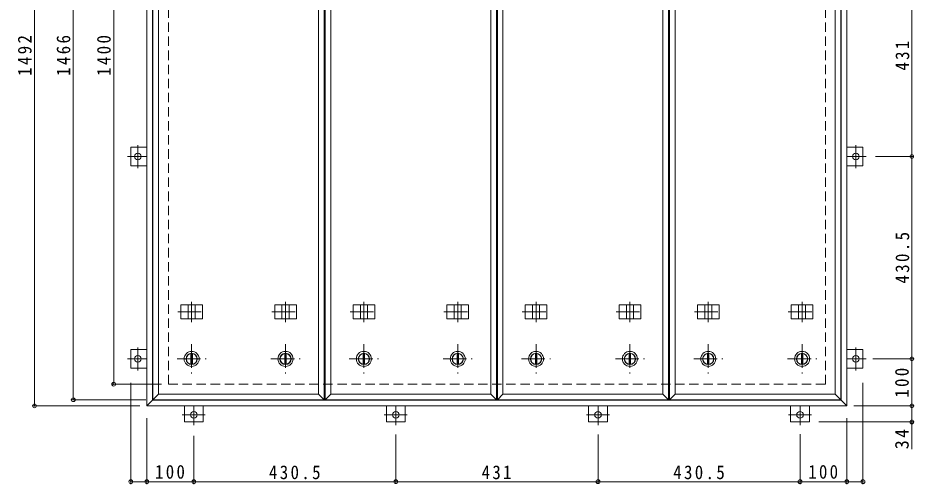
# Model space of a CAD drawing. Units: millimetres at full size, sheet at 1:10. Extents: x -2570 to 2371, y -1962 to 1608.
# Drawn here: x -1998 to -88, y -376 to 616 of the extents above; entities that cross this region are included whole.
import ezdxf

# ---------------------------------------------------------------- set-up
doc = ezdxf.new("R2010")
doc.units = ezdxf.units.MM
doc.header["$LTSCALE"] = 10
doc.header["$PDMODE"] = 32
doc.header["$PDSIZE"] = 8
doc.linetypes.add('CHAIN1', pattern=[8, 5, -1, 1, -1])
doc.linetypes.add('DASHED2', pattern=[3, 2, -1])
for name, color, linetype, lineweight in [('0-1_躯体', 2, 'DASHED2', 9), ('0-2_仕上', 4, 'Continuous', 9), ('0-3_建具', 4, 'Continuous', 9), ('0-C', 2, 'Continuous', 9), ('0-E', 3, 'Continuous', 9), ('0-F', 7, 'Continuous', 9)]:
    doc.layers.add(name, color=color, linetype=linetype, lineweight=lineweight)
doc.styles.add('ＭＳ ゴシック', font='')
doc.styles.get('ＭＳ ゴシック').set_extended_font_data('MS Gothic')

msp = doc.modelspace()

# ---------------------------------------------------------------- linework, layer by layer
at = {"layer": '0-1_躯体'}
for p, q in [((-1676.82, -163.44), (-1676.82, 1236.56)), ((-276.82, 1236.56), (-276.82, -163.44)), ((-276.82, -163.44), (-1676.82, -163.44))]:
    msp.add_line(p, q, dxfattribs=at)
at = {"layer": '0-2_仕上'}
for p, q in [((-1709.82, -196.44), (-1709.82, 1269.56)), ((-1344.82, -196.44), (-1344.82, 1269.56)), ((-1342.82, -196.44), (-1342.82, 1269.56)), ((-977.82, -196.44), (-977.82, 1269.56)), ((-975.82, -196.44), (-975.82, 1269.56)), ((-610.82, -196.44), (-610.82, 1269.56)), ((-608.82, -196.44), (-608.82, 1269.56)), ((-243.82, -196.44), (-243.82, 1269.56)), ((-1697.82, -184.44), (-1697.82, 1257.56)), ((-1356.82, -184.44), (-1356.82, 1257.56)), ((-1330.82, -184.44), (-1330.82, 1257.56)), ((-989.82, -184.44), (-989.82, 1257.56)), ((-963.82, -184.44), (-963.82, 1257.56)), ((-622.82, -184.44), (-622.82, 1257.56)), ((-596.82, -184.44), (-596.82, 1257.56)), ((-255.82, -184.44), (-255.82, 1257.56))]:
    msp.add_line(p, q, dxfattribs=at)
for points in [[(-1697.82, -184.44), (-1709.82, -196.44), (-1344.82, -196.44)], [(-1697.82, -184.44), (-1356.82, -184.44), (-1344.82, -196.44)], [(-1330.82, -184.44), (-1342.82, -196.44), (-977.82, -196.44)], [(-1330.82, -184.44), (-989.82, -184.44), (-977.82, -196.44)], [(-963.82, -184.44), (-975.82, -196.44), (-610.82, -196.44)], [(-963.82, -184.44), (-622.82, -184.44), (-610.82, -196.44)], [(-596.82, -184.44), (-608.82, -196.44), (-243.82, -196.44)], [(-596.82, -184.44), (-255.82, -184.44), (-243.82, -196.44)]]:
    msp.add_lwpolyline(points, dxfattribs=at)
at = {"layer": '0-3_建具', "color": 2}
for p, q in [((-1722.82, -209.44), (-1722.82, 1282.56)), ((-230.82, 1282.56), (-230.82, -209.44)), ((-1710.82, -197.44), (-1710.82, 1270.56)), ((-242.82, -197.44), (-242.82, 1270.56)), ((-1710.82, -197.44), (-1722.82, -209.44)), ((-230.82, -209.44), (-1722.82, -209.44)), ((-242.82, -197.44), (-1710.82, -197.44)), ((-242.82, -197.44), (-230.82, -209.44))]:
    msp.add_line(p, q, dxfattribs=at)
at = {"layer": '0-3_建具'}
for p, q in [((-1650.41, -24.44), (-1650.41, 5.56)), ((-1650.41, 5.56), (-1604.23, 5.56)), ((-1634.82, -24.44), (-1634.82, 5.56)), ((-1619.82, -24.44), (-1619.82, 5.56)), ((-1604.23, -24.44), (-1604.23, 5.56)), ((-1450.41, -24.44), (-1450.41, 5.56)), ((-1450.41, 5.56), (-1404.23, 5.56)), ((-1434.82, -24.44), (-1434.82, 5.56)), ((-1419.82, -24.44), (-1419.82, 5.56)), ((-1404.23, -24.44), (-1404.23, 5.56)), ((-1283.41, -24.44), (-1283.41, 5.56)), ((-1283.41, 5.56), (-1237.23, 5.56)), ((-1267.82, -24.44), (-1267.82, 5.56)), ((-1252.82, -24.44), (-1252.82, 5.56)), ((-1237.23, -24.44), (-1237.23, 5.56)), ((-1083.41, -24.44), (-1083.41, 5.56)), ((-1083.41, 5.56), (-1037.23, 5.56)), ((-1067.82, -24.44), (-1067.82, 5.56)), ((-1052.82, -24.44), (-1052.82, 5.56)), ((-1037.23, -24.44), (-1037.23, 5.56)), ((-916.41, -24.44), (-916.41, 5.56)), ((-916.41, 5.56), (-870.23, 5.56)), ((-900.82, -24.44), (-900.82, 5.56)), ((-885.82, -24.44), (-885.82, 5.56)), ((-870.23, -24.44), (-870.23, 5.56)), ((-716.41, -24.44), (-716.41, 5.56)), ((-716.41, 5.56), (-670.23, 5.56)), ((-700.82, -24.44), (-700.82, 5.56)), ((-685.82, -24.44), (-685.82, 5.56)), ((-670.23, -24.44), (-670.23, 5.56)), ((-549.41, -24.44), (-549.41, 5.56)), ((-549.41, 5.56), (-503.23, 5.56)), ((-533.82, -24.44), (-533.82, 5.56)), ((-518.82, -24.44), (-518.82, 5.56)), ((-503.23, -24.44), (-503.23, 5.56)), ((-349.41, -24.44), (-349.41, 5.56)), ((-349.41, 5.56), (-303.23, 5.56)), ((-333.82, -24.44), (-333.82, 5.56)), ((-318.82, -24.44), (-318.82, 5.56)), ((-303.23, -24.44), (-303.23, 5.56)), ((-1650.41, -24.44), (-1604.23, -24.44)), ((-1450.41, -24.44), (-1404.23, -24.44)), ((-1283.41, -24.44), (-1237.23, -24.44)), ((-1083.41, -24.44), (-1037.23, -24.44)), ((-916.41, -24.44), (-870.23, -24.44)), ((-716.41, -24.44), (-670.23, -24.44)), ((-549.41, -24.44), (-503.23, -24.44)), ((-349.41, -24.44), (-303.23, -24.44))]:
    msp.add_line(p, q, dxfattribs=at)
at = {"layer": '0-3_建具', "linetype": 'CHAIN1'}
for p, q in [((-1627.32, -31.56), (-1627.32, 11.68)), ((-1427.32, -31.56), (-1427.32, 11.68)), ((-1260.32, -31.56), (-1260.32, 11.68)), ((-1060.32, -31.56), (-1060.32, 11.68)), ((-893.32, -31.56), (-893.32, 11.68)), ((-693.32, -31.56), (-693.32, 11.68)), ((-526.32, -31.56), (-526.32, 11.68)), ((-326.32, -31.56), (-326.32, 11.68)), ((-1656.73, -9.44), (-1597.91, -9.44)), ((-1456.73, -9.44), (-1397.91, -9.44)), ((-1289.73, -9.44), (-1230.91, -9.44)), ((-1089.73, -9.44), (-1030.91, -9.44)), ((-922.73, -9.44), (-863.91, -9.44)), ((-722.73, -9.44), (-663.91, -9.44)), ((-555.73, -9.44), (-496.91, -9.44)), ((-355.73, -9.44), (-296.91, -9.44))]:
    msp.add_line(p, q, dxfattribs=at)
at = {"layer": '0-C', "linetype": 'CHAIN1'}
for p, q in [((-1627.32, -78.44), (-1627.32, -140.44)), ((-1427.32, -78.44), (-1427.32, -140.44)), ((-1260.32, -78.44), (-1260.32, -140.44)), ((-1060.32, -78.44), (-1060.32, -140.44)), ((-893.32, -78.44), (-893.32, -140.44)), ((-693.32, -78.44), (-693.32, -140.44)), ((-526.32, -78.44), (-526.32, -140.44)), ((-326.32, -78.44), (-326.32, -140.44)), ((-1658.32, -109.44), (-1596.32, -109.44)), ((-1458.32, -109.44), (-1396.32, -109.44)), ((-1291.32, -109.44), (-1229.32, -109.44)), ((-1091.32, -109.44), (-1029.32, -109.44)), ((-924.32, -109.44), (-862.32, -109.44)), ((-724.32, -109.44), (-662.32, -109.44)), ((-557.32, -109.44), (-495.32, -109.44)), ((-357.32, -109.44), (-295.32, -109.44))]:
    msp.add_line(p, q, dxfattribs=at)
at = {"layer": '0-C'}
for p, q in [((-1628.82, -120.85), (-1628.82, -98.04)), ((-1625.82, -120.85), (-1625.82, -98.04)), ((-1428.82, -120.85), (-1428.82, -98.04)), ((-1425.82, -120.85), (-1425.82, -98.04)), ((-1261.82, -120.85), (-1261.82, -98.04)), ((-1258.82, -120.85), (-1258.82, -98.04)), ((-1061.82, -120.85), (-1061.82, -98.04)), ((-1058.82, -120.85), (-1058.82, -98.04)), ((-894.82, -120.85), (-894.82, -98.04)), ((-891.82, -120.85), (-891.82, -98.04)), ((-694.82, -120.85), (-694.82, -98.04)), ((-691.82, -120.85), (-691.82, -98.04)), ((-527.82, -120.85), (-527.82, -98.04)), ((-524.82, -120.85), (-524.82, -98.04)), ((-327.82, -120.85), (-327.82, -98.04)), ((-324.82, -120.85), (-324.82, -98.04))]:
    msp.add_line(p, q, dxfattribs=at)
for centre, radius in [((-1627.32, -109.44), 16), ((-1427.32, -109.44), 16), ((-1260.32, -109.44), 16), ((-1060.32, -109.44), 16), ((-893.32, -109.44), 16), ((-693.32, -109.44), 16), ((-526.32, -109.44), 16), ((-326.32, -109.44), 16), ((-1627.32, -109.44), 12), ((-1627.32, -109.44), 11.5), ((-1427.32, -109.44), 12), ((-1427.32, -109.44), 11.5), ((-1260.32, -109.44), 12), ((-1260.32, -109.44), 11.5), ((-1060.32, -109.44), 12), ((-1060.32, -109.44), 11.5), ((-893.32, -109.44), 12), ((-893.32, -109.44), 11.5), ((-693.32, -109.44), 12), ((-693.32, -109.44), 11.5), ((-526.32, -109.44), 12), ((-526.32, -109.44), 11.5), ((-326.32, -109.44), 12), ((-326.32, -109.44), 11.5)]:
    msp.add_circle(centre, radius, dxfattribs=at)
at = {"layer": '0-E', "linetype": 'CHAIN1'}
for p, q in [((-1742.02, 345.43), (-1742.02, 296.68)), ((-211.62, 296.68), (-211.62, 345.43)), ((-1763.99, 321.06), (-1722.82, 321.06)), ((-189.65, 321.06), (-230.82, 321.06)), ((-1742.02, -85.07), (-1742.02, -133.82)), ((-211.62, -133.82), (-211.62, -85.07)), ((-1763.99, -109.44), (-1722.82, -109.44)), ((-189.65, -109.44), (-230.82, -109.44)), ((-1622.82, -250.62), (-1622.82, -209.44)), ((-1192.32, -250.62), (-1192.32, -209.44)), ((-761.32, -250.62), (-761.32, -209.44)), ((-330.82, -250.62), (-330.82, -209.44)), ((-1647.2, -228.64), (-1598.44, -228.64)), ((-1216.7, -228.64), (-1167.94, -228.64)), ((-785.7, -228.64), (-736.94, -228.64)), ((-355.2, -228.64), (-306.44, -228.64))]:
    msp.add_line(p, q, dxfattribs=at)
at = {"layer": '0-E'}
for p, q in [((-1757.02, 301.06), (-1757.02, 341.06)), ((-1757.02, 341.06), (-1722.82, 341.06)), ((-196.62, 341.06), (-230.82, 341.06)), ((-196.62, 341.06), (-196.62, 301.06)), ((-1757.02, 301.06), (-1722.82, 301.06)), ((-196.62, 301.06), (-230.82, 301.06)), ((-1757.02, -129.44), (-1757.02, -89.44)), ((-1757.02, -89.44), (-1722.82, -89.44)), ((-196.62, -89.44), (-230.82, -89.44)), ((-196.62, -89.44), (-196.62, -129.44)), ((-1757.02, -129.44), (-1722.82, -129.44)), ((-196.62, -129.44), (-230.82, -129.44)), ((-1642.82, -243.64), (-1642.82, -209.44)), ((-1602.82, -243.64), (-1602.82, -209.44)), ((-1212.32, -243.64), (-1212.32, -209.44)), ((-1172.32, -243.64), (-1172.32, -209.44)), ((-781.32, -243.64), (-781.32, -209.44)), ((-741.32, -243.64), (-741.32, -209.44)), ((-350.82, -243.64), (-350.82, -209.44)), ((-310.82, -243.64), (-310.82, -209.44)), ((-1602.82, -243.64), (-1642.82, -243.64)), ((-1172.32, -243.64), (-1212.32, -243.64)), ((-741.32, -243.64), (-781.32, -243.64)), ((-310.82, -243.64), (-350.82, -243.64))]:
    msp.add_line(p, q, dxfattribs=at)
for centre in [(-1742.02, 321.06), (-211.62, 321.06), (-1742.02, -109.44), (-211.62, -109.44), (-1622.82, -228.64), (-1192.32, -228.64), (-761.32, -228.64), (-330.82, -228.64)]:
    msp.add_circle(centre, 7, dxfattribs=at)
at = {"layer": '0-F'}
for p, q in [((-1962.08, -209.44), (-1962.08, 1282.56)), ((-1879.61, -196.44), (-1879.61, 1269.56)), ((-1793.44, -163.44), (-1793.44, 1236.56)), ((-92.73, 752.06), (-92.73, 321.06)), ((-89.73, 321.06), (-169.65, 321.06)), ((-92.73, 321.06), (-92.73, -109.44)), ((-175.3, -109.44), (-87.73, -109.44)), ((-92.73, -209.44), (-92.73, -109.44)), ((-1691.82, -163.44), (-1798.44, -163.44)), ((-1757.02, -375.81), (-1757.02, -160.65)), ((-196.62, -375.81), (-196.62, -160.65)), ((-1737.82, -209.44), (-1967.08, -209.44)), ((-1724.82, -196.44), (-1884.61, -196.44)), ((-215.82, -209.44), (-87.73, -209.44)), ((-92.73, -209.44), (-92.73, -243.64)), ((-1722.82, -235.65), (-1722.82, -375.81)), ((-87.73, -243.64), (-290.82, -243.64)), ((-230.82, -235.65), (-230.82, -375.81)), ((-92.73, -243.64), (-92.73, -301.6)), ((-1622.82, -272.95), (-1622.82, -375.81)), ((-1192.32, -373.81), (-1192.32, -270.62)), ((-761.32, -373.81), (-761.32, -270.62)), ((-330.82, -269.58), (-330.82, -375.81)), ((-1757.02, -370.81), (-1722.82, -370.81)), ((-1722.82, -370.81), (-1622.82, -370.81)), ((-1622.82, -370.81), (-1192.32, -370.81)), ((-1192.32, -370.81), (-761.32, -370.81)), ((-761.32, -370.81), (-330.82, -370.81)), ((-330.82, -370.81), (-230.82, -370.81)), ((-230.82, -370.81), (-196.62, -370.81))]:
    msp.add_line(p, q, dxfattribs=at)
for p in [(-92.73, 321.06), (-92.73, -109.44), (-1793.44, -163.44), (-1962.08, -209.44), (-1879.61, -196.44), (-92.73, -209.44), (-92.73, -243.64), (-1757.02, -370.81), (-1722.82, -370.81), (-1622.82, -370.81), (-1192.32, -370.81), (-761.32, -370.81), (-330.82, -370.81), (-230.82, -370.81), (-196.62, -370.81)]:
    msp.add_point(p, dxfattribs=at)

# ---------------------------------------------------------------- texts
at = {"layer": '0-F', "color": 2, "char_height": 29.33, "attachment_point": 7, "rotation": 90, "style": 'ＭＳ ゴシック'}
for s, insert in [('\\T1.28;\\W0.9;1492', (-1968.08, 492.81)), ('\\T1.28;\\W0.9;1466', (-1885.61, 492.81)), ('\\T1.28;\\W0.9;1400', (-1799.44, 492.81)), ('\\T1.27;\\W0.9;431', (-97.73, 504.06)), ('\\T1.28;\\W0.9;430.5', (-97.73, 50.81)), ('\\T1.27;\\W0.9;100', (-98.73, -191.94)), ('\\T1.27;\\W0.95;34', (-98.73, -301.6))]:
    msp.add_mtext(s, dxfattribs=dict(at, insert=insert))
at = {"layer": '0-F', "color": 2, "char_height": 29.33, "attachment_point": 7, "style": 'ＭＳ ゴシック'}
for s, insert in [('\\T1.27;\\W0.9;100', (-1705.32, -364.81)), ('\\T1.28;\\W0.9;430.5', (-1462.57, -365.81)), ('\\T1.27;\\W0.9;431', (-1009.32, -365.81)), ('\\T1.28;\\W0.9;430.5', (-601.07, -365.81)), ('\\T1.27;\\W0.9;100', (-313.32, -364.81))]:
    msp.add_mtext(s, dxfattribs=dict(at, insert=insert))

doc.saveas('drawing.dxf')
